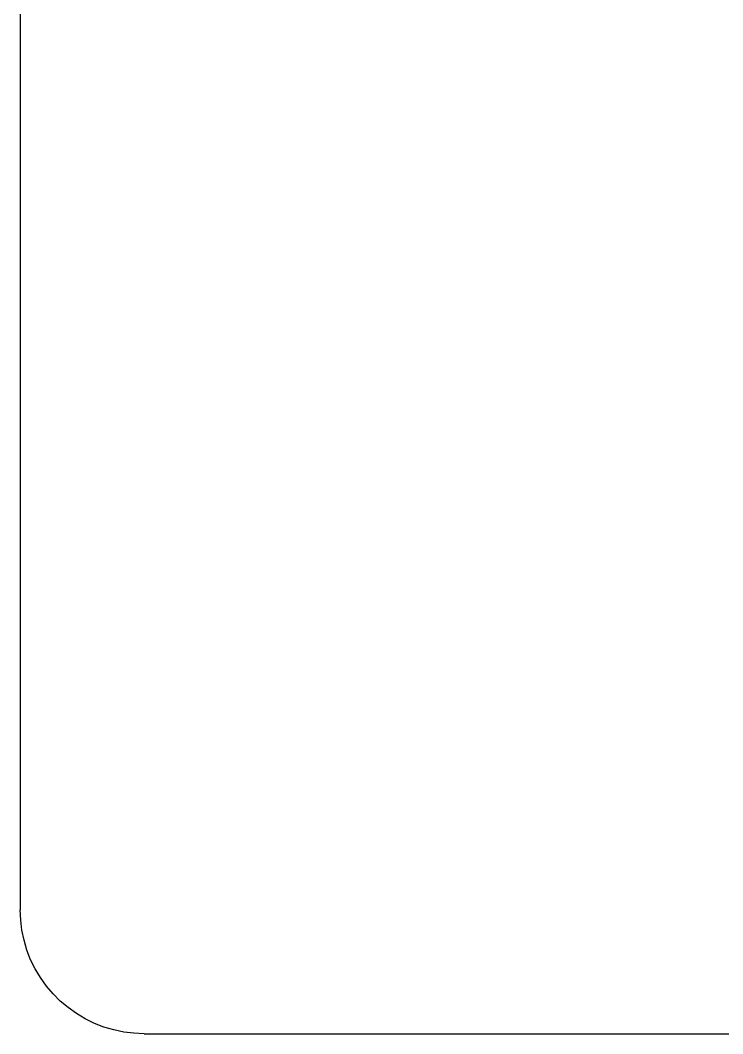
# Model space of a CAD drawing. Extents: x 295 to 953, y 10 to 290.
# Drawn here: x 521.5 to 565.7, y 71 to 134.8 of the extents above; entities that cross this region are included whole.
import ezdxf

# ---------------------------------------------------------------- set-up
doc = ezdxf.new("R2010")
doc.units = 0
doc.header["$LTSCALE"] = 5
doc.header["$MEASUREMENT"] = 0
doc.layers.add('PWR1', color=7, linetype='CONTINUOUS')

msp = doc.modelspace()

# ---------------------------------------------------------------- linework, layer by layer
at = {"layer": 'PWR1'}
for p, q in [((521.478, 267.297), (521.478, 78.799)), ((521.504, 78.152), (521.478, 78.799)), ((521.583, 77.512), (521.504, 78.152)), ((521.715, 76.884), (521.583, 77.512)), ((521.9, 76.263), (521.715, 76.884)), ((522.131, 75.662), (521.9, 76.263)), ((522.415, 75.088), (522.131, 75.662)), ((522.746, 74.533), (522.415, 75.088)), ((523.122, 74.005), (522.746, 74.533)), ((523.538, 73.516), (523.122, 74.005)), ((523.994, 73.06), (523.538, 73.516)), ((524.482, 72.644), (523.994, 73.06)), ((525.011, 72.268), (524.482, 72.644)), ((525.565, 71.938), (525.011, 72.268)), ((526.14, 71.654), (525.565, 71.938)), ((526.741, 71.423), (526.14, 71.654)), ((527.362, 71.238), (526.741, 71.423)), ((527.989, 71.106), (527.362, 71.238)), ((528.63, 71.026), (527.989, 71.106)), ((529.277, 71), (528.63, 71.026)), ((529.277, 71), (763.276, 71))]:
    msp.add_line(p, q, dxfattribs=at)

doc.saveas('drawing.dxf')
